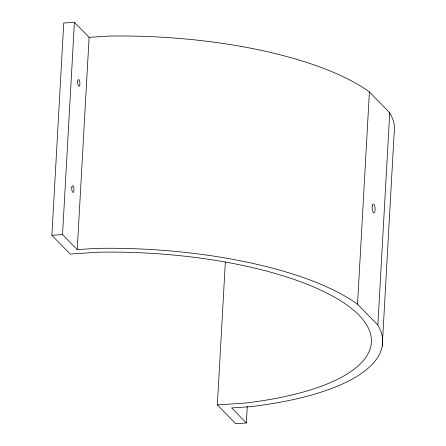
<?xml version="1.0" encoding="UTF-8"?>
<svg xmlns="http://www.w3.org/2000/svg" width="446" height="446" viewBox="0 0 446 446"><rect width="100%" height="100%" fill="white"/><g stroke="black" fill="none" stroke-linecap="round" stroke-linejoin="round"><path stroke-width="0.67" d="M217.358 404.907L245.445 403.039A227.934 76.461 3.2 0 0 358.98 315.205A227.934 76.461 3.2 0 0 98.315 252.207L70.223 254.075L51.892 235.282L63.756 23.008L74.41 22.3L89.105 37.364L77.236 249.632L96.063 248.383A239.223 80.247 3.2 0 1 357.536 304.205L377.862 325.045A239.223 80.247 3.2 0 1 250.479 406.68L231.652 407.928L246.348 422.992L235.694 423.7L217.358 404.907L225.347 262.003M77.236 249.632L62.54 234.574L74.41 22.3M246.348 422.992L247.279 406.345M357.536 304.205L369.405 91.932A239.223 80.247 3.2 0 0 107.926 36.115L89.105 37.364M377.862 325.045L389.732 112.771L369.405 91.932M382.244 346.185L394.108 133.917A239.223 80.247 3.2 0 0 389.732 112.771M51.892 235.282L62.54 234.574M71.839 187.119A3.384 1.098 86.2 0 0 72.971 192.404A3.384 1.098 86.2 0 0 73.763 187.582A3.384 1.098 86.2 0 0 71.839 187.119M77.771 80.982A3.384 1.098 86.2 0 0 78.903 86.268A3.384 1.098 86.2 0 0 79.695 81.445A3.384 1.098 86.2 0 0 77.771 80.982M372.276 205.935A4.516 1.461 86.2 0 0 373.787 212.976A4.516 1.461 86.2 0 0 374.841 206.548A4.516 1.461 86.2 0 0 372.276 205.935"/></g></svg>
